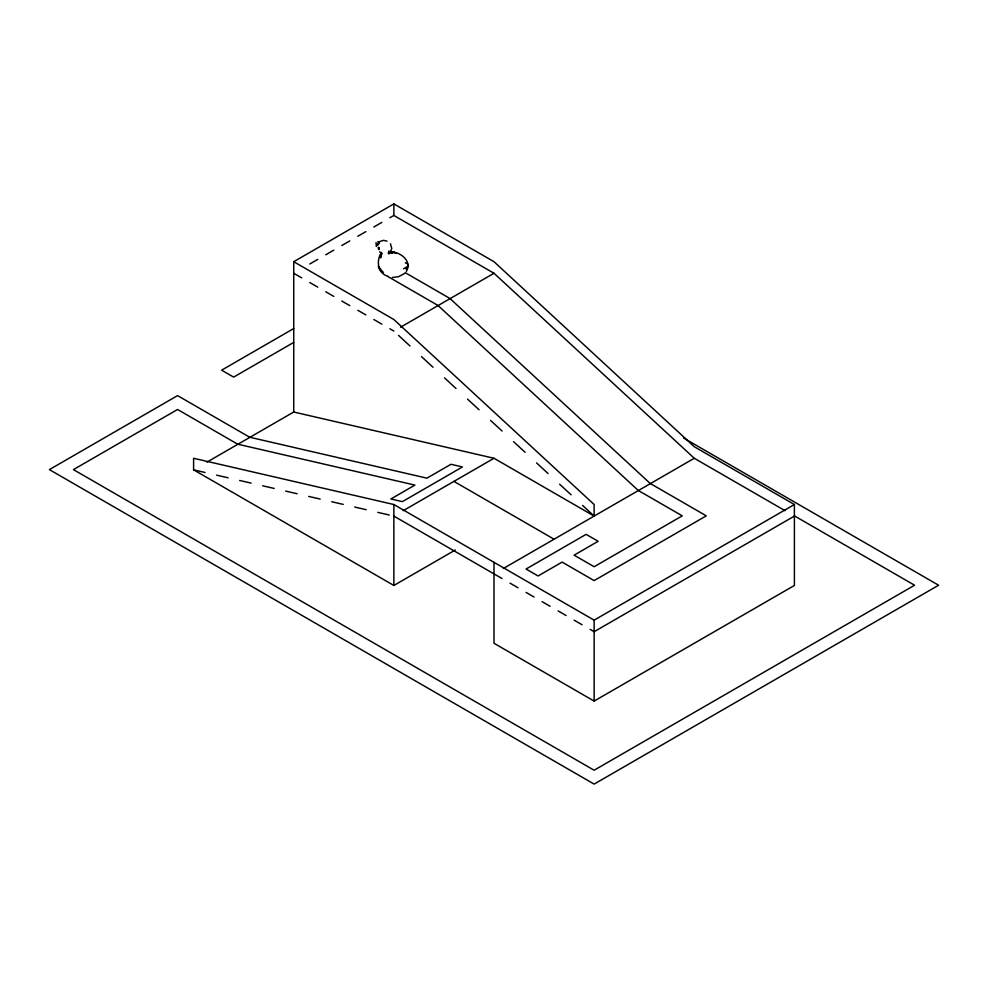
<?xml version="1.0" encoding="UTF-8"?>
<svg xmlns="http://www.w3.org/2000/svg" width="988" height="988" viewBox="0 0 988 988"><rect width="100%" height="100%" fill="white"/><g stroke="black" fill="none" stroke-linecap="round" stroke-linejoin="round"><path stroke-width="1.48" d="M406.303 271.428C412.823 260.894 399.103 250.409 389.074 252.286L388.235 253.076L390.902 250.742L391.767 248.507L390.495 243.826M406.117 269.082L408.13 266.241L407.76 263.969L405.327 262.783M376.033 242.529L376.329 246.518M379.281 243.332L377.502 245.271L378.095 243.023L379.676 241.566L383.591 240.331L387.024 241.183M206.949 462.125L293.732 412.021L293.732 261.709L393.866 203.899L494 261.709L694.268 446.712L794.401 504.522L794.401 585.464L594.134 701.085L494 643.274L494 562.333M309.75 264.018L317.766 259.399M325.768 254.768L333.783 250.149M341.799 245.518L349.801 240.899M357.817 236.268L365.832 231.649M373.834 227.018L381.85 222.399M389.865 217.768L393.866 215.458L494 273.268L694.268 458.271L785.065 510.685M293.732 328.547L221.633 370.167L233.65 377.107L293.732 342.416M400.535 327.226L494 273.268M403.215 510.685L494 458.271L594.134 516.082L594.134 504.522L393.866 319.519L293.732 261.709M794.401 504.522L594.134 620.143L393.866 504.522L193.599 458.271L193.599 469.831L393.866 585.464L455.283 550.007M503.349 568.495L694.268 458.271M794.401 516.082L594.134 631.715L590.132 629.393M403.524 268.798L408.13 266.241M404.5 273.54L398.51 276.714L392.372 277.48M391.94 252.471L389.074 252.286L388.716 251.162M391.038 252.224L396.163 252.866L389.877 251.508M293.732 412.021L494 458.271M193.599 469.831L205.109 472.499M216.619 475.154L228.117 477.809M239.627 480.464L251.137 483.12M262.647 485.787L274.158 488.443M285.668 491.098L297.178 493.753M308.688 496.421L320.198 499.076M331.709 501.731L343.219 504.386M354.729 507.042L366.239 509.709M377.749 512.364L389.26 515.02M377.824 241.69L379.12 242.072M387.79 276.269C377.194 273.096 376.255 260.264 381.442 252.323L381.924 253.471L380.516 257.93L381.578 253.607L379.713 251.817M405.142 272.614L449.935 298.475L650.215 483.478L706.284 515.847L594.134 580.598L562.098 562.098L538.065 575.979L526.048 569.039L586.119 534.347L598.135 541.288L574.102 555.17L594.134 566.729L682.251 515.847L638.199 490.419L437.919 305.416L387.852 276.504M683.585 438.005L938.6 585.229L594.134 784.101L49.4 469.609L177.568 395.608L249.668 437.227L426.927 478.167L450.96 464.286L462.458 466.941L402.388 501.632L390.878 498.977L414.911 485.096L237.651 444.168L177.568 409.477L73.433 469.609L594.134 770.232L914.567 585.229L794.401 515.86M293.732 273.268L301.735 277.9M309.75 282.519L317.766 287.15M325.768 291.769L333.783 296.4M341.799 301.019L349.801 305.65M357.817 310.269L365.832 314.9M373.834 319.519L381.85 324.15M389.865 328.769L393.866 331.079M453.949 481.403L554.083 539.213M393.866 516.082L502.015 578.523M510.018 583.142L518.033 587.774M526.048 592.392L534.051 597.024M542.066 601.643L550.081 606.274M558.084 610.893L566.099 615.524M574.102 620.143L582.117 624.774M398.473 335.34L409.983 345.973M421.493 356.606L433.003 367.24M444.514 377.873L456.024 388.506M467.534 399.127L479.044 409.761M490.554 420.394L502.065 431.027M513.575 441.661L525.073 452.294M536.583 462.927L548.093 473.561M559.603 484.194L571.113 494.815M582.624 505.448L594.134 516.082M594.134 620.143L594.134 701.085M393.866 203.899L393.866 215.458M393.866 504.522L393.866 585.464M379.293 248.26C379.281 252.755 376.873 244.505 379.293 248.26M392.038 252.693L388.408 253.681L393.99 252.175L392.038 252.693M383.443 272.861L379.861 269.699L378.318 266.303L383.443 272.861"/></g></svg>
